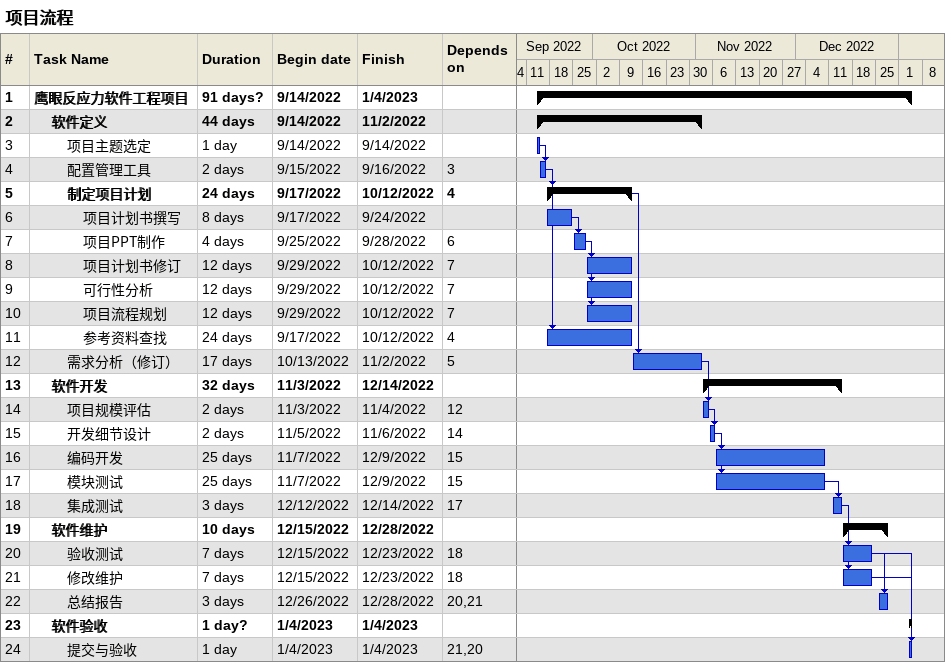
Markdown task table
项目流程

| ID | Level | Task | Duration | Start | Finish | Predecessors |
|---|---|---|---|---|---|---|
| 1 | 1 | **鹰眼反应力软件工程项目** | 91d? | 2022-09-14 | 2023-01-04 |  |
| 2 | 2 | **软件定义** | 44d | 2022-09-14 | 2022-11-02 |  |
| 3 | 3 | 项目主题选定 | 1d | 2022-09-14 | 2022-09-14 |  |
| 4 | 3 | 配置管理工具 | 2d | 2022-09-15 | 2022-09-16 | 3 |
| 5 | 3 | **制定项目计划** | 24d | 2022-09-17 | 2022-10-12 | 4 |
| 6 | 4 | 项目计划书撰写 | 8d | 2022-09-17 | 2022-09-24 |  |
| 7 | 4 | 项目PPT制作 | 4d | 2022-09-25 | 2022-09-28 | 6 |
| 8 | 4 | 项目计划书修订 | 12d | 2022-09-29 | 2022-10-12 | 7 |
| 9 | 4 | 可行性分析 | 12d | 2022-09-29 | 2022-10-12 | 7 |
| 10 | 4 | 项目流程规划 | 12d | 2022-09-29 | 2022-10-12 | 7 |
| 11 | 4 | 参考资料查找 | 24d | 2022-09-17 | 2022-10-12 | 4 |
| 12 | 3 | 需求分析（修订） | 17d | 2022-10-13 | 2022-11-02 | 5 |
| 13 | 2 | **软件开发** | 32d | 2022-11-03 | 2022-12-14 |  |
| 14 | 3 | 项目规模评估 | 2d | 2022-11-03 | 2022-11-04 | 12 |
| 15 | 3 | 开发细节设计 | 2d | 2022-11-05 | 2022-11-06 | 14 |
| 16 | 3 | 编码开发 | 25d | 2022-11-07 | 2022-12-09 | 15 |
| 17 | 3 | 模块测试 | 25d | 2022-11-07 | 2022-12-09 | 15 |
| 18 | 3 | 集成测试 | 3d | 2022-12-12 | 2022-12-14 | 17 |
| 19 | 2 | **软件维护** | 10d | 2022-12-15 | 2022-12-28 |  |
| 20 | 3 | 验收测试 | 7d | 2022-12-15 | 2022-12-23 | 18 |
| 21 | 3 | 修改维护 | 7d | 2022-12-15 | 2022-12-23 | 18 |
| 22 | 3 | 总结报告 | 3d | 2022-12-26 | 2022-12-28 | 20, 21 |
| 23 | 2 | **软件验收** | 1d? | 2023-01-04 | 2023-01-04 |  |
| 24 | 3 | 提交与验收 | 1d | 2023-01-04 | 2023-01-04 | 21, 20 |
